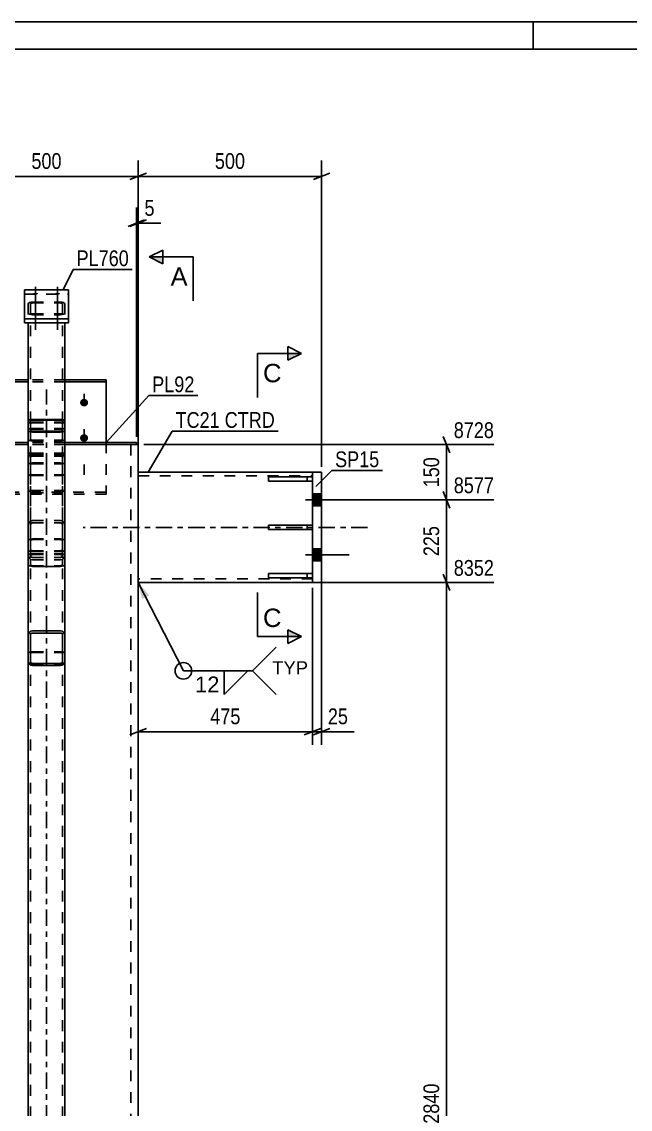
# Model space of a CAD drawing. Header units: millimetres. Extents: x 0 to 841, y 0 to 594.
# Drawn here: x 118 to 228.6, y 396.5 to 594 of the extents above; entities that cross this region are included whole.
import ezdxf

# ---------------------------------------------------------------- set-up
doc = ezdxf.new("R2010")
doc.units = ezdxf.units.MM
doc.linetypes.add('DXK_LINE_DOT2', pattern=[3.9198, 1.9599, -1.9599])
doc.linetypes.add('DXK_LINE_DOT3', pattern=[5.9187, 2.979, -0.9799, 0.9799, -0.9799])
doc.styles.add('Arial', font='ARIAL.TTF', dxfattribs={"height": 0.2})
doc.styles.add('Arial Narrow', font='ARIALN.TTF', dxfattribs={"height": 0.2})

# ---------------------------------------------------------------- blocks, each defined once
blk = doc.blocks.new('Unknown-284859361-1134')
at = {"color": 5, "linetype": 'Continuous'}
for p, q in [((841, 594), (0, 594)), ((211, 589), (211, 594)), ((836, 589), (5, 589))]:
    blk.add_line(p, q, dxfattribs=at)
blk = doc.blocks.new('Part-284859361-2957 - 2891')
at = {"color": 2, "linetype": 'Continuous'}
for p, q in [((170.88, 512.17), (139.21, 512.17)), ((139.21, 492.17), (170.88, 492.17))]:
    blk.add_line(p, q, dxfattribs=at)
at = {"color": 7, "linetype": 'DXK_LINE_DOT2'}
for p, q in [((139.21, 492.17), (139.21, 512.17)), ((139.21, 512.17), (139.21, 512.17)), ((170.88, 512.17), (170.88, 492.17)), ((139.21, 511.51), (170.88, 511.51)), ((170.88, 492.84), (139.21, 492.84)), ((139.21, 492.17), (139.21, 492.17)), ((139.21, 492.17), (139.21, 492.17))]:
    blk.add_line(p, q, dxfattribs=at)
at = {"color": 7, "linetype": 'DXK_LINE_DOT3'}
blk.add_line((180.88, 502.17), (129.21, 502.17), dxfattribs=at)
blk = doc.blocks.new('Bolt-284859361-2895 - 2891')
at = {"linetype": 'Continuous'}
for points in [[(120.55, 544.45), (120.45, 544.45), (120.36, 544.46), (120.27, 544.48), (120.2, 544.5), (120.14, 544.53), (120.1, 544.56), (120.08, 544.59), (120.08, 544.62), (120.1, 544.66), (120.14, 544.69), (120.2, 544.72), (120.27, 544.74), (120.36, 544.75), (120.45, 544.76), (120.55, 544.77), (120.64, 544.76), (120.74, 544.75), (120.82, 544.74), (120.89, 544.72), (120.95, 544.69), (120.99, 544.66), (121.01, 544.62), (121.01, 544.59), (120.99, 544.56), (120.95, 544.53), (120.89, 544.5), (120.82, 544.48), (120.74, 544.46), (120.64, 544.45)], [(124.55, 544.45), (124.45, 544.45), (124.36, 544.46), (124.27, 544.48), (124.2, 544.5), (124.14, 544.53), (124.1, 544.56), (124.08, 544.59), (124.08, 544.62), (124.1, 544.66), (124.14, 544.69), (124.2, 544.72), (124.27, 544.74), (124.36, 544.75), (124.45, 544.76), (124.55, 544.77), (124.64, 544.76), (124.74, 544.75), (124.82, 544.74), (124.89, 544.72), (124.95, 544.69), (124.99, 544.66), (125.01, 544.62), (125.01, 544.59), (124.99, 544.56), (124.95, 544.53), (124.89, 544.5), (124.82, 544.48), (124.74, 544.46), (124.64, 544.45)], [(120.55, 540.57), (120.45, 540.58), (120.36, 540.59), (120.27, 540.6), (120.2, 540.63), (120.14, 540.65), (120.1, 540.68), (120.08, 540.72), (120.08, 540.75), (120.1, 540.78), (120.14, 540.81), (120.2, 540.84), (120.27, 540.86), (120.36, 540.88), (120.45, 540.89), (120.55, 540.89), (120.64, 540.89), (120.74, 540.88), (120.82, 540.86), (120.89, 540.84), (120.95, 540.81), (120.99, 540.78), (121.01, 540.75), (121.01, 540.72), (120.99, 540.68), (120.95, 540.65), (120.89, 540.63), (120.82, 540.6), (120.74, 540.59), (120.64, 540.58)], [(124.55, 540.57), (124.45, 540.58), (124.36, 540.59), (124.27, 540.6), (124.2, 540.63), (124.14, 540.65), (124.1, 540.68), (124.08, 540.72), (124.08, 540.75), (124.1, 540.78), (124.14, 540.81), (124.2, 540.84), (124.27, 540.86), (124.36, 540.88), (124.45, 540.89), (124.55, 540.89), (124.64, 540.89), (124.74, 540.88), (124.82, 540.86), (124.89, 540.84), (124.95, 540.81), (124.99, 540.78), (125.01, 540.75), (125.01, 540.72), (124.99, 540.68), (124.95, 540.65), (124.89, 540.63), (124.82, 540.6), (124.74, 540.59), (124.64, 540.58)]]:
    blk.add_hatch(color=1, dxfattribs=at).paths.add_polyline_path(points)
at = {"color": 1, "linetype": 'Continuous'}
for p, q in [((120.55, 545.86), (120.55, 541.91)), ((124.55, 545.86), (124.55, 541.91)), ((120.55, 541.98), (120.55, 538.04)), ((124.55, 541.98), (124.55, 538.04))]:
    blk.add_line(p, q, dxfattribs=at)
blk = doc.blocks.new('Part-284859361-2900 - 2891')
at = {"color": 2, "linetype": 'Continuous'}
for p, q in [((126.55, 545.29), (118.55, 545.29)), ((118.55, 545.29), (118.55, 539.3)), ((126.55, 539.3), (126.55, 545.29)), ((118.55, 540.05), (126.55, 540.05)), ((118.55, 539.3), (126.55, 539.3))]:
    blk.add_line(p, q, dxfattribs=at)
at = {"color": 7, "linetype": 'DXK_LINE_DOT2'}
blk.add_line((118.55, 544.54), (126.55, 544.54), dxfattribs=at)
blk = doc.blocks.new('Part-284859361-2978 - 2891')
at = {"color": 7, "linetype": 'DXK_LINE_DOT2'}
for p, q in [((119.45, 521.31), (119.71, 521.48)), ((119.71, 521.48), (120.01, 521.53)), ((120.01, 521.53), (125.08, 521.53)), ((125.08, 521.53), (125.39, 521.48)), ((125.39, 521.48), (125.64, 521.31)), ((119.21, 520.78), (119.27, 521.07)), ((119.21, 520.78), (119.21, 509.28)), ((119.27, 521.07), (119.45, 521.31)), ((119.64, 520.93), (119.61, 520.78)), ((119.61, 520.78), (119.61, 509.28)), ((119.73, 521.05), (119.64, 520.93)), ((119.86, 521.13), (119.73, 521.05)), ((120.01, 521.16), (119.86, 521.13)), ((120.01, 521.16), (125.08, 521.16)), ((125.23, 521.13), (125.08, 521.16)), ((125.36, 521.05), (125.23, 521.13)), ((125.45, 520.93), (125.36, 521.05)), ((125.48, 520.78), (125.45, 520.93)), ((125.48, 520.78), (125.48, 509.28)), ((125.64, 521.31), (125.82, 521.07)), ((125.82, 521.07), (125.88, 520.78)), ((125.88, 520.78), (125.88, 509.28)), ((119.27, 515.73), (119.21, 516.02)), ((119.45, 515.49), (119.27, 515.73)), ((119.61, 516.02), (119.64, 515.88)), ((119.64, 515.88), (119.73, 515.76)), ((120.01, 515.52), (119.71, 515.46)), ((119.73, 515.76), (119.86, 515.67)), ((119.86, 515.67), (120.01, 515.65)), ((120.01, 515.65), (125.08, 515.65)), ((120.01, 515.52), (125.08, 515.52)), ((125.08, 515.65), (125.23, 515.67)), ((125.39, 515.46), (125.08, 515.52)), ((125.23, 515.67), (125.36, 515.76)), ((125.36, 515.76), (125.45, 515.88)), ((125.45, 515.88), (125.48, 516.02)), ((125.82, 515.73), (125.64, 515.49)), ((125.88, 516.02), (125.82, 515.73)), ((119.27, 515), (119.21, 514.67)), ((119.71, 515.33), (119.45, 515.49)), ((119.61, 514.67), (119.64, 514.84)), ((119.64, 514.84), (119.73, 514.97)), ((120.01, 515.27), (119.71, 515.33)), ((119.73, 514.97), (119.86, 515.07)), ((119.86, 515.07), (120.01, 515.1)), ((120.01, 515.27), (125.08, 515.27)), ((120.01, 515.1), (125.08, 515.1)), ((125.39, 515.33), (125.08, 515.27)), ((125.08, 515.1), (125.23, 515.07)), ((125.23, 515.07), (125.36, 514.97)), ((125.36, 514.97), (125.45, 514.84)), ((125.64, 515.49), (125.39, 515.33)), ((125.45, 514.84), (125.48, 514.67)), ((125.88, 514.67), (125.82, 515)), ((119.21, 509.28), (119.27, 508.95)), ((119.64, 509.12), (119.61, 509.28)), ((119.73, 508.98), (119.64, 509.12)), ((119.71, 508.49), (120.01, 508.43)), ((119.86, 508.89), (119.73, 508.98)), ((120.01, 508.86), (119.86, 508.89)), ((120.01, 508.86), (125.08, 508.86)), ((120.01, 508.43), (125.08, 508.43)), ((125.23, 508.89), (125.08, 508.86)), ((125.08, 508.43), (125.39, 508.49)), ((125.36, 508.98), (125.23, 508.89)), ((125.45, 509.12), (125.36, 508.98)), ((125.48, 509.28), (125.45, 509.12)), ((125.82, 508.95), (125.88, 509.28))]:
    blk.add_line(p, q, dxfattribs=at)
for centre, start, end in [((120.05, 514.71), 114.32, 159.2417), ((125.04, 514.71), 20.7583, 65.68), ((120.05, 509.25), 200.7583, 245.68), ((125.04, 509.25), 294.32, 339.2417)]:
    blk.add_arc(centre, 0.827, start, end, dxfattribs=at)
blk = doc.blocks.new('Part-284859361-2982 - 2891')
at = {"color": 7, "linetype": 'DXK_LINE_DOT2'}
for p, q in [((119.21, 502.54), (119.27, 502.87)), ((119.21, 502.54), (119.21, 495.34)), ((119.64, 502.7), (119.61, 502.54)), ((119.61, 502.54), (119.61, 482.6)), ((119.73, 502.84), (119.64, 502.7)), ((119.71, 503.33), (119.86, 503.36)), ((119.86, 502.93), (119.73, 502.84)), ((119.86, 503.36), (120.01, 503.39)), ((120.01, 502.97), (119.86, 502.93)), ((120.01, 503.39), (125.08, 503.39)), ((120.01, 502.97), (125.08, 502.97)), ((125.08, 503.39), (125.39, 503.33)), ((125.23, 502.93), (125.08, 502.97)), ((125.36, 502.84), (125.23, 502.93)), ((125.45, 502.7), (125.36, 502.84)), ((125.48, 502.54), (125.45, 502.7)), ((125.48, 502.54), (125.48, 482.6)), ((125.82, 502.87), (125.88, 502.54)), ((125.88, 502.54), (125.88, 495.34)), ((119.27, 496.82), (119.21, 497.15)), ((119.61, 497.15), (119.64, 496.99)), ((119.64, 496.99), (119.73, 496.85)), ((120.01, 496.3), (119.71, 496.36)), ((119.73, 496.85), (119.86, 496.76)), ((119.86, 496.76), (120.01, 496.72)), ((120.01, 496.72), (125.08, 496.72)), ((120.01, 496.3), (125.08, 496.3)), ((125.08, 496.72), (125.23, 496.76)), ((125.39, 496.36), (125.08, 496.3)), ((125.23, 496.76), (125.36, 496.85)), ((125.36, 496.85), (125.45, 496.99)), ((125.45, 496.99), (125.48, 497.15)), ((125.88, 497.15), (125.82, 496.82))]:
    blk.add_line(p, q, dxfattribs=at)
at = {"color": 2, "linetype": 'Continuous'}
for p, q in [((119.21, 495.34), (119.21, 477.84)), ((125.88, 495.34), (125.88, 477.84)), ((119.27, 482.89), (119.21, 482.6)), ((119.45, 483.13), (119.27, 482.89)), ((119.71, 483.29), (119.45, 483.13)), ((119.61, 482.6), (119.64, 482.74)), ((119.61, 482.6), (119.61, 477.84)), ((119.64, 482.74), (119.73, 482.86)), ((120.01, 483.35), (119.71, 483.29)), ((119.73, 482.86), (119.86, 482.95)), ((119.86, 482.95), (120.01, 482.97)), ((120.01, 483.35), (125.08, 483.35)), ((120.01, 482.97), (125.08, 482.97)), ((125.39, 483.29), (125.08, 483.35)), ((125.08, 482.97), (125.23, 482.95)), ((125.23, 482.95), (125.36, 482.86)), ((125.36, 482.86), (125.45, 482.74)), ((125.64, 483.13), (125.39, 483.29)), ((125.45, 482.74), (125.48, 482.6)), ((125.48, 482.6), (125.48, 477.84)), ((125.82, 482.89), (125.64, 483.13)), ((125.88, 482.6), (125.82, 482.89)), ((119.21, 477.84), (119.27, 477.55)), ((119.27, 477.55), (119.45, 477.31)), ((119.45, 477.31), (119.71, 477.14)), ((119.64, 477.69), (119.61, 477.84)), ((119.73, 477.57), (119.64, 477.69)), ((119.71, 477.14), (120.01, 477.09)), ((119.86, 477.49), (119.73, 477.57)), ((120.01, 477.46), (119.86, 477.49)), ((120.01, 477.46), (125.08, 477.46)), ((120.01, 477.09), (125.08, 477.09)), ((125.23, 477.49), (125.08, 477.46)), ((125.08, 477.09), (125.39, 477.14)), ((125.36, 477.57), (125.23, 477.49)), ((125.45, 477.69), (125.36, 477.57)), ((125.39, 477.14), (125.64, 477.31)), ((125.48, 477.84), (125.45, 477.69)), ((125.64, 477.31), (125.82, 477.55)), ((125.82, 477.55), (125.88, 477.84))]:
    blk.add_line(p, q, dxfattribs=at)
at = {"color": 7, "linetype": 'DXK_LINE_DOT2'}
for centre, start, end in [((120.05, 502.57), 114.3199, 159.2417), ((125.04, 502.57), 20.7583, 65.6801), ((120.05, 497.12), 200.7583, 245.6801), ((125.04, 497.12), 294.3199, 339.2417)]:
    blk.add_arc(centre, 0.827, start, end, dxfattribs=at)
blk = doc.blocks.new('Part-284859361-2983 - 2891')
at = {"color": 7, "linetype": 'DXK_LINE_DOT2'}
for p, q in [((119.27, 479.4), (119.21, 479.29)), ((119.21, 479.29), (119.21, 477.84)), ((119.45, 479.48), (119.27, 479.4)), ((119.71, 479.54), (119.45, 479.48)), ((119.61, 479.29), (119.64, 479.34)), ((119.61, 479.29), (119.61, 324.14)), ((119.64, 479.34), (119.73, 479.39)), ((120.01, 479.56), (119.71, 479.54)), ((119.73, 479.39), (119.86, 479.42)), ((119.86, 479.42), (120.01, 479.43)), ((120.01, 479.56), (125.08, 479.56)), ((120.01, 479.43), (125.08, 479.43)), ((125.08, 479.56), (125.39, 479.54)), ((125.08, 479.43), (125.23, 479.42)), ((125.23, 479.42), (125.36, 479.39)), ((125.36, 479.39), (125.45, 479.34)), ((125.39, 479.54), (125.45, 479.53)), ((125.45, 479.53), (125.64, 479.48)), ((125.45, 479.34), (125.48, 479.29)), ((125.48, 479.29), (125.48, 324.14)), ((125.82, 479.4), (125.64, 479.48)), ((125.88, 479.29), (125.82, 479.4)), ((125.88, 479.29), (125.88, 477.84)), ((119.38, 477.4), (119.45, 477.36)), ((119.45, 477.36), (119.71, 477.3)), ((119.64, 477.51), (119.61, 477.56)), ((119.73, 477.46), (119.64, 477.51)), ((119.71, 477.3), (120.01, 477.28)), ((119.86, 477.43), (119.73, 477.46)), ((120.01, 477.42), (119.86, 477.43)), ((120.01, 477.42), (125.08, 477.42)), ((120.01, 477.28), (125.08, 477.28)), ((125.23, 477.43), (125.08, 477.42)), ((125.08, 477.28), (125.39, 477.3)), ((125.36, 477.46), (125.23, 477.43)), ((125.45, 477.51), (125.36, 477.46)), ((125.39, 477.3), (125.64, 477.36)), ((125.48, 477.56), (125.45, 477.51)), ((125.71, 477.4), (125.64, 477.36)), ((119.71, 342.39), (120.01, 342.58)), ((120.01, 342.58), (125.08, 342.58)), ((125.08, 342.58), (125.39, 342.39)), ((119.21, 340.06), (119.27, 341.03)), ((119.64, 340.54), (119.61, 340.06)), ((120.01, 341.32), (119.86, 341.22)), ((120.01, 341.32), (125.08, 341.32)), ((125.23, 341.22), (125.08, 341.32)), ((125.48, 340.06), (125.45, 340.54)), ((125.82, 341.03), (125.88, 340.06)), ((119.61, 324.14), (119.64, 323.66)), ((125.45, 323.66), (125.48, 324.14)), ((119.86, 322.98), (120.01, 322.88)), ((120.01, 322.88), (125.08, 322.88)), ((125.08, 322.88), (125.23, 322.98))]:
    blk.add_line(p, q, dxfattribs=at)
at = {"color": 2, "linetype": 'Continuous'}
for p, q in [((119.21, 324.14), (119.21, 477.84)), ((119.21, 477.56), (119.27, 477.45)), ((119.27, 477.45), (119.38, 477.4)), ((125.82, 477.45), (125.71, 477.4)), ((125.82, 477.45), (125.88, 477.56)), ((125.88, 477.84), (125.88, 324.14)), ((119.27, 323.18), (119.21, 324.14)), ((125.88, 324.14), (125.82, 323.18)), ((120.01, 321.62), (119.71, 321.82)), ((120.01, 321.62), (125.08, 321.62)), ((125.39, 321.82), (125.08, 321.62))]:
    blk.add_line(p, q, dxfattribs=at)
at = {"color": 7, "linetype": 'DXK_LINE_DOT2'}
for centre, radius, start, end in [((122.33, 340.8), 3.07, 148.8905, 175.8112), ((122.76, 340.8), 3.07, 4.1888, 31.1095), ((121.17, 340.43), 1.53, 148.8905, 175.8112), ((123.92, 340.43), 1.53, 4.1888, 31.1095), ((121.17, 323.77), 1.53, 184.1888, 211.1095), ((123.92, 323.77), 1.53, 328.8905, 355.8112)]:
    blk.add_arc(centre, radius, start, end, dxfattribs=at)
at = {"color": 2, "linetype": 'Continuous'}
for centre, start, end in [((122.33, 323.4), 184.1888, 211.1095), ((122.76, 323.4), 328.8905, 355.8112)]:
    blk.add_arc(centre, 3.07, start, end, dxfattribs=at)
blk = doc.blocks.new('Bolt-284859361-3052 - 2891')
at = {"linetype": 'Continuous'}
for points in [[(115.71, 525.51), (115.86, 525.5), (116.01, 525.45), (116.14, 525.38), (116.26, 525.28), (116.35, 525.17), (116.41, 525.04), (116.44, 524.9), (116.44, 524.75), (116.41, 524.61), (116.35, 524.48), (116.26, 524.36), (116.14, 524.27), (116.01, 524.19), (115.86, 524.15), (115.71, 524.13), (115.56, 524.15), (115.41, 524.19), (115.28, 524.27), (115.17, 524.36), (115.08, 524.48), (115.01, 524.61), (114.98, 524.75), (114.98, 524.9), (115.01, 525.04), (115.08, 525.17), (115.17, 525.28), (115.28, 525.38), (115.41, 525.45), (115.56, 525.5)], [(129.38, 525.51), (129.53, 525.5), (129.68, 525.45), (129.81, 525.38), (129.92, 525.28), (130.01, 525.17), (130.08, 525.04), (130.11, 524.9), (130.11, 524.75), (130.08, 524.61), (130.01, 524.48), (129.92, 524.36), (129.81, 524.27), (129.68, 524.19), (129.53, 524.15), (129.38, 524.13), (129.23, 524.15), (129.08, 524.19), (128.95, 524.27), (128.83, 524.36), (128.74, 524.48), (128.68, 524.61), (128.65, 524.75), (128.65, 524.9), (128.68, 525.04), (128.74, 525.17), (128.83, 525.28), (128.95, 525.38), (129.08, 525.45), (129.23, 525.5)], [(115.71, 519.09), (115.86, 519.08), (116.01, 519.03), (116.14, 518.96), (116.26, 518.86), (116.35, 518.75), (116.41, 518.62), (116.44, 518.47), (116.44, 518.33), (116.41, 518.19), (116.35, 518.06), (116.26, 517.94), (116.14, 517.84), (116.01, 517.77), (115.86, 517.73), (115.71, 517.71), (115.56, 517.73), (115.41, 517.77), (115.28, 517.84), (115.17, 517.94), (115.08, 518.06), (115.01, 518.19), (114.98, 518.33), (114.98, 518.47), (115.01, 518.62), (115.08, 518.75), (115.17, 518.86), (115.28, 518.96), (115.41, 519.03), (115.56, 519.08)], [(129.38, 519.09), (129.53, 519.08), (129.68, 519.03), (129.81, 518.96), (129.92, 518.86), (130.01, 518.75), (130.08, 518.62), (130.11, 518.47), (130.11, 518.33), (130.08, 518.19), (130.01, 518.06), (129.92, 517.94), (129.81, 517.84), (129.68, 517.77), (129.53, 517.73), (129.38, 517.71), (129.23, 517.73), (129.08, 517.77), (128.95, 517.84), (128.83, 517.94), (128.74, 518.06), (128.68, 518.19), (128.65, 518.33), (128.65, 518.47), (128.68, 518.62), (128.74, 518.75), (128.83, 518.86), (128.95, 518.96), (129.08, 519.03), (129.23, 519.08)]]:
    blk.add_hatch(color=1, dxfattribs=at).paths.add_polyline_path(points)
at = {"color": 1, "linetype": 'Continuous'}
for p, q in [((115.71, 524.53), (115.71, 526.42)), ((129.38, 524.53), (129.38, 526.42)), ((115.71, 518.11), (115.71, 520)), ((129.38, 518.11), (129.38, 520))]:
    blk.add_line(p, q, dxfattribs=at)
at = {"color": 1, "linetype": 'DXK_LINE_DOT2'}
for p, q in [((122.55, 524.53), (122.55, 526.42)), ((115.71, 511.68), (115.71, 513.58)), ((122.55, 511.68), (122.55, 513.58)), ((129.38, 511.68), (129.38, 513.58))]:
    blk.add_line(p, q, dxfattribs=at)
blk = doc.blocks.new('Bolt-284859361-3053 - 2891')
at = {"linetype": 'Continuous'}
for points in [[(170.88, 508.27), (170.88, 506.07), (172.54, 506.07), (172.54, 508.27)], [(170.88, 508.27), (170.88, 506.07), (172.54, 506.07), (172.54, 508.27)], [(170.88, 498.27), (170.88, 496.07), (172.54, 496.07), (172.54, 498.27)], [(170.88, 498.27), (170.88, 496.07), (172.54, 496.07), (172.54, 498.27)]]:
    blk.add_hatch(color=1, dxfattribs=at).paths.add_polyline_path(points)
at = {"color": 1, "linetype": 'Continuous'}
for p, q in [((170.88, 508.27), (172.54, 508.27)), ((170.88, 508.27), (172.54, 508.27)), ((169.61, 507.17), (177.54, 507.17)), ((169.61, 507.17), (177.54, 507.17)), ((170.88, 506.07), (172.54, 506.07)), ((170.88, 506.07), (172.54, 506.07)), ((170.88, 498.27), (172.54, 498.27)), ((170.88, 498.27), (172.54, 498.27)), ((169.61, 497.17), (177.54, 497.17)), ((169.61, 497.17), (177.54, 497.17)), ((170.88, 496.07), (172.54, 496.07)), ((170.88, 496.07), (172.54, 496.07))]:
    blk.add_line(p, q, dxfattribs=at)
blk = doc.blocks.new('Part-284859361-3003 - 2891')
at = {"color": 2, "linetype": 'Continuous'}
for p, q in [((170.88, 512.17), (170.88, 492.17)), ((172.54, 512.17), (170.88, 512.17)), ((172.54, 492.17), (172.54, 512.17)), ((170.88, 492.17), (172.54, 492.17))]:
    blk.add_line(p, q, dxfattribs=at)
blk = doc.blocks.new('Part-284859361-3018 - 2891')
at = {"color": 2, "linetype": 'Continuous'}
for p, q in [((106.21, 517.59), (119.21, 517.59)), ((106.21, 517.59), (106.21, 517.19)), ((138.88, 517.59), (125.88, 517.59)), ((138.88, 517.59), (138.88, 517.19)), ((106.21, 517.19), (107.33, 517.19)), ((138.88, 517.19), (137.76, 517.19))]:
    blk.add_line(p, q, dxfattribs=at)
at = {"color": 7, "linetype": 'DXK_LINE_DOT2'}
for p, q in [((125.88, 517.59), (119.21, 517.59)), ((137.76, 517.19), (107.33, 517.19))]:
    blk.add_line(p, q, dxfattribs=at)
blk = doc.blocks.new('Part-284859361-3029 - 2891')
at = {"color": 2, "linetype": 'Continuous'}
for p, q in [((111.71, 528.95), (111.71, 517.59)), ((111.71, 528.95), (119.21, 528.95)), ((111.71, 528.58), (119.21, 528.58)), ((133.38, 528.95), (125.88, 528.95)), ((133.38, 528.58), (125.88, 528.58)), ((133.38, 528.95), (133.38, 517.59))]:
    blk.add_line(p, q, dxfattribs=at)
at = {"color": 7, "linetype": 'DXK_LINE_DOT2'}
for p, q in [((125.88, 528.95), (119.21, 528.95)), ((125.88, 528.58), (119.21, 528.58)), ((111.71, 517.59), (111.71, 508.22)), ((133.38, 517.59), (133.38, 508.22)), ((111.71, 508.59), (133.38, 508.59)), ((133.38, 508.22), (111.71, 508.22))]:
    blk.add_line(p, q, dxfattribs=at)
blk = doc.blocks.new('Part-284859361-3061 - 2891')
at = {"color": 7, "linetype": 'DXK_LINE_DOT3'}
blk.add_line((122.55, 258.13), (122.55, 527.19), dxfattribs=at)
at = {"color": 2, "linetype": 'Continuous'}
for p, q in [((108.55, 517.19), (119.21, 517.19)), ((137.76, 517.19), (125.88, 517.19)), ((139.21, 517.19), (138.88, 517.19)), ((139.21, 517.19), (139.21, 258.13))]:
    blk.add_line(p, q, dxfattribs=at)
at = {"color": 7, "linetype": 'DXK_LINE_DOT2'}
for p, q in [((125.88, 517.19), (119.21, 517.19)), ((138.88, 517.19), (136.55, 517.19)), ((137.88, 517.19), (137.88, 258.13))]:
    blk.add_line(p, q, dxfattribs=at)
blk = doc.blocks.new('Part-284859361-3070 - 2891')
at = {"color": 7, "linetype": 'DXK_LINE_DOT2'}
for p, q in [((119.27, 513.7), (119.21, 513.59)), ((119.21, 513.59), (119.21, 498.07)), ((119.45, 513.79), (119.27, 513.7)), ((119.71, 513.85), (119.45, 513.79)), ((119.61, 513.59), (119.64, 513.65)), ((119.61, 513.59), (119.61, 498.07)), ((119.64, 513.65), (119.73, 513.69)), ((120.01, 513.87), (119.71, 513.85)), ((119.73, 513.69), (119.86, 513.72)), ((119.86, 513.72), (120.01, 513.73)), ((120.01, 513.87), (125.08, 513.87)), ((120.01, 513.73), (125.08, 513.73)), ((125.39, 513.85), (125.08, 513.87)), ((125.08, 513.73), (125.23, 513.72)), ((125.23, 513.72), (125.36, 513.69)), ((125.36, 513.69), (125.45, 513.65)), ((125.65, 513.79), (125.39, 513.85)), ((125.45, 513.65), (125.48, 513.59)), ((125.48, 513.59), (125.48, 498.07)), ((125.82, 513.7), (125.65, 513.79)), ((125.88, 513.6), (125.82, 513.7)), ((119.27, 511.76), (119.21, 511.86)), ((119.27, 511.76), (119.27, 511.76)), ((119.27, 511.76), (119.45, 511.67)), ((119.45, 511.67), (119.71, 511.61)), ((119.64, 511.81), (119.61, 511.86)), ((119.73, 511.76), (119.64, 511.81)), ((119.71, 511.61), (120.01, 511.59)), ((119.86, 511.73), (119.73, 511.76)), ((120.01, 511.72), (119.86, 511.73)), ((120.01, 511.72), (125.08, 511.72)), ((120.01, 511.59), (125.08, 511.59)), ((125.23, 511.73), (125.08, 511.72)), ((125.08, 511.59), (125.39, 511.61)), ((125.36, 511.76), (125.23, 511.73)), ((125.45, 511.81), (125.36, 511.76)), ((125.39, 511.61), (125.65, 511.67)), ((125.48, 511.86), (125.45, 511.81)), ((125.65, 511.67), (125.82, 511.76)), ((125.88, 511.86), (125.82, 511.76)), ((119.21, 499.8), (119.27, 499.91)), ((119.27, 499.91), (119.45, 499.99)), ((119.45, 499.99), (119.71, 500.05)), ((119.64, 499.85), (119.61, 499.8)), ((119.73, 499.9), (119.64, 499.85)), ((119.71, 500.05), (120.01, 500.07)), ((119.86, 499.93), (119.73, 499.9)), ((120.01, 499.94), (119.86, 499.93)), ((120.01, 500.07), (125.08, 500.07)), ((120.01, 499.94), (125.08, 499.94)), ((125.08, 500.07), (125.39, 500.05)), ((125.23, 499.93), (125.08, 499.94)), ((125.36, 499.9), (125.23, 499.93)), ((125.45, 499.85), (125.36, 499.9)), ((125.39, 500.05), (125.65, 499.99)), ((125.48, 499.8), (125.45, 499.85)), ((125.65, 499.99), (125.82, 499.91)), ((125.82, 499.91), (125.88, 499.8)), ((119.27, 497.97), (119.21, 498.07)), ((119.27, 497.96), (119.27, 497.97)), ((119.45, 497.87), (119.27, 497.96)), ((119.71, 497.81), (119.45, 497.87)), ((119.61, 498.07), (119.64, 498.02)), ((119.64, 498.02), (119.73, 497.97)), ((120.01, 497.79), (119.71, 497.81)), ((119.73, 497.97), (119.86, 497.94)), ((119.86, 497.94), (120.01, 497.93)), ((120.01, 497.93), (125.08, 497.93)), ((120.01, 497.79), (125.08, 497.79)), ((125.08, 497.93), (125.23, 497.94)), ((125.39, 497.81), (125.08, 497.79)), ((125.23, 497.94), (125.36, 497.97)), ((125.36, 497.97), (125.45, 498.02)), ((125.65, 497.87), (125.39, 497.81)), ((125.45, 498.02), (125.48, 498.07)), ((125.82, 497.96), (125.65, 497.87)), ((125.88, 498.06), (125.82, 497.96))]:
    blk.add_line(p, q, dxfattribs=at)
at = {"color": 2, "linetype": 'Continuous'}
for p, q in [((125.88, 513.59), (125.88, 513.6)), ((125.88, 513.59), (125.88, 498.07)), ((125.88, 511.86), (125.88, 511.86)), ((125.88, 498.07), (125.88, 498.06))]:
    blk.add_line(p, q, dxfattribs=at)
blk = doc.blocks.new('Part-284859361-3071 - 2891')
at = {"color": 2, "linetype": 'Continuous'}
for p, q in [((119.27, 521.59), (119.21, 521.49)), ((119.21, 521.49), (119.21, 495.34)), ((119.45, 521.68), (119.27, 521.59)), ((119.71, 521.74), (119.45, 521.68)), ((119.61, 521.49), (119.64, 521.54)), ((119.61, 521.49), (119.61, 519.76)), ((119.64, 521.54), (119.73, 521.59)), ((120.01, 521.76), (119.71, 521.74)), ((119.73, 521.59), (119.86, 521.62)), ((119.86, 521.62), (120.01, 521.63)), ((120.01, 521.76), (125.08, 521.76)), ((120.01, 521.63), (125.08, 521.63)), ((125.39, 521.74), (125.08, 521.76)), ((125.08, 521.63), (125.23, 521.62)), ((125.23, 521.62), (125.36, 521.59)), ((125.36, 521.59), (125.45, 521.54)), ((125.64, 521.68), (125.39, 521.74)), ((125.45, 521.54), (125.48, 521.49)), ((125.48, 521.49), (125.48, 519.76)), ((125.82, 521.59), (125.64, 521.68)), ((125.88, 521.49), (125.82, 521.59)), ((125.88, 521.49), (125.88, 495.34)), ((119.21, 519.76), (119.27, 519.65)), ((119.27, 519.65), (119.45, 519.56)), ((119.45, 519.56), (119.71, 519.5)), ((119.64, 519.7), (119.61, 519.76)), ((119.73, 519.66), (119.64, 519.7)), ((119.71, 519.5), (120.01, 519.48)), ((119.86, 519.63), (119.73, 519.66)), ((120.01, 519.62), (119.86, 519.63)), ((120.01, 519.62), (125.08, 519.62)), ((120.01, 519.48), (125.08, 519.48)), ((125.23, 519.63), (125.08, 519.62)), ((125.08, 519.48), (125.39, 519.5)), ((125.36, 519.66), (125.23, 519.63)), ((125.45, 519.7), (125.36, 519.66)), ((125.39, 519.5), (125.64, 519.56)), ((125.48, 519.76), (125.45, 519.7)), ((125.64, 519.56), (125.82, 519.65)), ((125.82, 519.65), (125.88, 519.76)), ((119.27, 495.24), (119.21, 495.34)), ((119.45, 495.15), (119.27, 495.24)), ((119.71, 495.09), (119.45, 495.15)), ((120.01, 495.07), (119.71, 495.09)), ((120.01, 495.07), (125.08, 495.07)), ((125.39, 495.09), (125.08, 495.07)), ((125.64, 495.15), (125.39, 495.09)), ((125.82, 495.24), (125.64, 495.15)), ((125.88, 495.34), (125.82, 495.24))]:
    blk.add_line(p, q, dxfattribs=at)
at = {"color": 7, "linetype": 'DXK_LINE_DOT2'}
for p, q in [((119.61, 519.76), (119.61, 495.34)), ((125.48, 519.76), (125.48, 495.34)), ((119.21, 497.08), (119.27, 497.18)), ((119.27, 497.18), (119.45, 497.27)), ((119.45, 497.27), (119.71, 497.33)), ((119.64, 497.13), (119.61, 497.08)), ((119.73, 497.17), (119.64, 497.13)), ((119.71, 497.33), (120.01, 497.35)), ((119.86, 497.2), (119.73, 497.17)), ((120.01, 497.21), (119.86, 497.2)), ((120.01, 497.35), (125.08, 497.35)), ((120.01, 497.21), (125.08, 497.21)), ((125.08, 497.35), (125.39, 497.33)), ((125.23, 497.2), (125.08, 497.21)), ((125.36, 497.17), (125.23, 497.2)), ((125.36, 497.17), (125.39, 497.16)), ((125.39, 497.33), (125.64, 497.27)), ((125.39, 497.16), (125.45, 497.13)), ((125.48, 497.08), (125.45, 497.13)), ((125.64, 497.27), (125.82, 497.18)), ((125.82, 497.18), (125.88, 497.08)), ((119.61, 495.34), (119.64, 495.29)), ((119.64, 495.29), (119.73, 495.25)), ((119.73, 495.25), (119.86, 495.22)), ((119.86, 495.22), (120.01, 495.21)), ((120.01, 495.21), (125.08, 495.21)), ((125.08, 495.21), (125.23, 495.22)), ((125.23, 495.22), (125.36, 495.25)), ((125.36, 495.25), (125.45, 495.29)), ((125.45, 495.29), (125.48, 495.34))]:
    blk.add_line(p, q, dxfattribs=at)
blk = doc.blocks.new('Part-284859361-3072 - 2891')
at = {"color": 7, "linetype": 'DXK_LINE_DOT2'}
for p, q in [((119.27, 542.89), (119.21, 542.78)), ((119.21, 542.78), (119.21, 539.3)), ((119.45, 542.98), (119.27, 542.89)), ((119.71, 543.04), (119.45, 542.98)), ((119.61, 542.78), (119.64, 542.84)), ((119.61, 542.78), (119.61, 518.14)), ((119.64, 542.84), (119.73, 542.88)), ((120.01, 543.06), (119.71, 543.04)), ((119.73, 542.88), (119.86, 542.91)), ((119.86, 542.91), (120.01, 542.92)), ((120.01, 543.06), (125.08, 543.06)), ((120.01, 542.92), (125.08, 542.92)), ((125.39, 543.04), (125.08, 543.06)), ((125.08, 542.92), (125.23, 542.91)), ((125.23, 542.91), (125.36, 542.88)), ((125.36, 542.88), (125.45, 542.84)), ((125.64, 542.98), (125.39, 543.04)), ((125.45, 542.84), (125.48, 542.78)), ((125.48, 542.78), (125.48, 518.14)), ((125.82, 542.89), (125.64, 542.98)), ((125.88, 542.78), (125.82, 542.89)), ((125.88, 542.78), (125.88, 539.3)), ((119.21, 541.05), (119.27, 540.95)), ((119.27, 540.95), (119.45, 540.86)), ((119.45, 540.86), (119.71, 540.8)), ((119.64, 541), (119.61, 541.05)), ((119.73, 540.96), (119.64, 541)), ((119.71, 540.8), (120.01, 540.78)), ((119.86, 540.93), (119.73, 540.96)), ((120.01, 540.92), (119.86, 540.93)), ((120.01, 540.92), (125.08, 540.92)), ((120.01, 540.78), (125.08, 540.78)), ((125.23, 540.93), (125.08, 540.92)), ((125.08, 540.78), (125.39, 540.8)), ((125.36, 540.96), (125.23, 540.93)), ((125.45, 541), (125.36, 540.96)), ((125.39, 540.8), (125.64, 540.86)), ((125.48, 541.05), (125.45, 541)), ((125.64, 540.86), (125.82, 540.95)), ((125.82, 540.95), (125.88, 541.05)), ((119.21, 521.49), (119.21, 518.14)), ((125.88, 521.49), (125.88, 518.14)), ((119.21, 519.88), (119.27, 519.98)), ((119.27, 519.98), (119.45, 520.07)), ((119.45, 520.07), (119.71, 520.13)), ((119.64, 519.93), (119.61, 519.88)), ((119.73, 519.97), (119.64, 519.93)), ((119.71, 520.13), (120.01, 520.15)), ((119.86, 520), (119.73, 519.97)), ((120.01, 520.01), (119.86, 520)), ((120.01, 520.15), (125.08, 520.15)), ((120.01, 520.01), (125.08, 520.01)), ((125.08, 520.15), (125.39, 520.13)), ((125.23, 520), (125.08, 520.01)), ((125.36, 519.97), (125.23, 520)), ((125.45, 519.93), (125.36, 519.97)), ((125.39, 520.13), (125.64, 520.07)), ((125.48, 519.88), (125.45, 519.93)), ((125.64, 520.07), (125.82, 519.98)), ((125.82, 519.98), (125.88, 519.88)), ((119.27, 518.04), (119.21, 518.14)), ((119.45, 517.95), (119.27, 518.04)), ((119.71, 517.89), (119.45, 517.95)), ((119.61, 518.14), (119.64, 518.09)), ((119.64, 518.09), (119.73, 518.05)), ((120.01, 517.87), (119.71, 517.89)), ((119.73, 518.05), (119.86, 518.02)), ((119.86, 518.02), (120.01, 518.01)), ((120.01, 518.01), (125.08, 518.01)), ((120.01, 517.87), (125.08, 517.87)), ((125.08, 518.01), (125.23, 518.02)), ((125.39, 517.89), (125.08, 517.87)), ((125.23, 518.02), (125.36, 518.05)), ((125.36, 518.05), (125.45, 518.09)), ((125.64, 517.95), (125.39, 517.89)), ((125.45, 518.09), (125.48, 518.14)), ((125.82, 518.04), (125.64, 517.95)), ((125.88, 518.14), (125.82, 518.04))]:
    blk.add_line(p, q, dxfattribs=at)
at = {"color": 2, "linetype": 'Continuous'}
for p, q in [((119.21, 539.3), (119.21, 521.49)), ((125.88, 539.3), (125.88, 521.49))]:
    blk.add_line(p, q, dxfattribs=at)
blk = doc.blocks.new('Part-284859361-13441 - 2891')
at = {"color": 7, "linetype": 'DXK_LINE_DOT2'}
for p, q in [((170.88, 502.58), (162.88, 502.58)), ((162.88, 502.58), (162.88, 501.78)), ((162.88, 501.78), (170.88, 501.78)), ((169.88, 501.78), (169.88, 502.58)), ((170.88, 501.78), (170.88, 502.58))]:
    blk.add_line(p, q, dxfattribs=at)
blk = doc.blocks.new('Part-284859361-13442 - 2891')
at = {"color": 7, "linetype": 'DXK_LINE_DOT2'}
for p, q in [((170.88, 511.34), (162.88, 511.34)), ((162.88, 511.34), (162.88, 510.54)), ((162.88, 510.54), (170.88, 510.54)), ((169.88, 511.34), (169.88, 510.54)), ((170.88, 510.54), (170.88, 511.34))]:
    blk.add_line(p, q, dxfattribs=at)
blk = doc.blocks.new('Part-284859361-13443 - 2891')
at = {"color": 7, "linetype": 'DXK_LINE_DOT2'}
for p, q in [((170.88, 493.81), (162.88, 493.81)), ((162.88, 493.81), (162.88, 493.01)), ((169.88, 493.81), (169.88, 493.01)), ((170.88, 493.01), (170.88, 493.81)), ((162.88, 493.01), (170.88, 493.01))]:
    blk.add_line(p, q, dxfattribs=at)
blk = doc.blocks.new('Part-284859361-13444 - 2891')
at = {"color": 2, "linetype": 'Continuous'}
for p, q in [((170.88, 502.58), (162.88, 502.58)), ((162.88, 501.78), (162.88, 502.58)), ((170.88, 501.78), (162.88, 501.78)), ((170.88, 502.58), (170.88, 501.78))]:
    blk.add_line(p, q, dxfattribs=at)
at = {"color": 7, "linetype": 'DXK_LINE_DOT2'}
blk.add_line((169.88, 501.78), (169.88, 502.58), dxfattribs=at)
blk = doc.blocks.new('Part-284859361-13445 - 2891')
at = {"color": 2, "linetype": 'Continuous'}
for p, q in [((170.88, 511.34), (162.88, 511.34)), ((162.88, 510.54), (162.88, 511.34)), ((170.88, 510.54), (162.88, 510.54)), ((170.88, 511.34), (170.88, 510.54))]:
    blk.add_line(p, q, dxfattribs=at)
at = {"color": 7, "linetype": 'DXK_LINE_DOT2'}
blk.add_line((169.88, 510.54), (169.88, 511.34), dxfattribs=at)
blk = doc.blocks.new('Part-284859361-13446 - 2891')
at = {"color": 2, "linetype": 'Continuous'}
for p, q in [((170.88, 493.81), (162.88, 493.81)), ((162.88, 493.01), (162.88, 493.81)), ((170.88, 493.81), (170.88, 493.01)), ((170.88, 493.01), (162.88, 493.01))]:
    blk.add_line(p, q, dxfattribs=at)
at = {"color": 7, "linetype": 'DXK_LINE_DOT2'}
blk.add_line((169.88, 493.01), (169.88, 493.81), dxfattribs=at)
blk = doc.blocks.new('StraightDimension-284859361-15416 - 2891')
at = {"color": 7, "linetype": 'Continuous'}
for p, q in [((139.21, 491.17), (139.21, 462.66)), ((170.88, 491.17), (170.88, 462.66)), ((140.71, 465.66), (137.71, 464.46)), ((139.21, 465.06), (170.88, 465.06)), ((169.38, 464.46), (172.38, 465.66))]:
    blk.add_line(p, q, dxfattribs=at)
at = {"color": 0}
blk.add_wipeout([(158.39, 465.81), (158.39, 470.01), (151.7, 470.01), (151.7, 465.81)], dxfattribs=at)
at = {"color": 3, "style": 'Arial Narrow'}
blk.add_text('475', height=2.863, dxfattribs=at).set_placement((152.3, 466.41))
blk = doc.blocks.new('StraightDimension-284859361-5817 - 2891')
at = {"color": 7, "linetype": 'Continuous'}
for p, q in [((171.88, 492.17), (203.85, 492.17)), ((195.84, 490.67), (194.64, 493.67)), ((195.24, 302.84), (195.24, 492.17)), ((194.64, 304.34), (195.84, 301.34)), ((176.88, 302.84), (203.85, 302.84))]:
    blk.add_line(p, q, dxfattribs=at)
at = {"color": 0, "linetype": 'Continuous'}
blk.add_wipeout([(204.45, 492.77), (204.45, 496.97), (195.94, 496.97), (195.94, 492.77)], dxfattribs=at)
at = {"color": 0}
blk.add_wipeout([(194.49, 401.76), (190.29, 401.76), (190.29, 393.25), (194.49, 393.25)], dxfattribs=at)
at = {"color": 3, "linetype": 'Continuous', "style": 'Arial Narrow'}
blk.add_text('8352', height=2.863, dxfattribs=at).set_placement((196.54, 493.37))
at = {"color": 3, "style": 'Arial Narrow'}
blk.add_text('2840', height=2.863, rotation=90.0002, dxfattribs=at).set_placement((193.89, 393.85))
blk = doc.blocks.new('StraightDimension-284859361-3239 - 2891')
at = {"color": 7, "linetype": 'Continuous'}
for p, q in [((105.88, 513.17), (105.88, 568.77)), ((139.21, 513.17), (139.21, 568.77)), ((107.38, 566.52), (104.38, 565.32)), ((105.88, 565.92), (139.21, 565.92)), ((137.71, 565.32), (140.71, 566.52))]:
    blk.add_line(p, q, dxfattribs=at)
at = {"color": 0}
blk.add_wipeout([(125.89, 566.67), (125.89, 570.87), (119.2, 570.87), (119.2, 566.67)], dxfattribs=at)
at = {"color": 3, "style": 'Arial Narrow'}
blk.add_text('500', height=2.863, dxfattribs=at).set_placement((119.8, 567.27))
blk = doc.blocks.new('StraightDimension-284859361-3229 - 2891')
at = {"color": 7, "linetype": 'Continuous'}
for p, q in [((139.21, 513.17), (139.21, 568.77)), ((172.54, 513.17), (172.54, 568.77)), ((140.71, 566.52), (137.71, 565.32)), ((139.21, 565.92), (172.54, 565.92)), ((171.04, 565.32), (174.04, 566.52))]:
    blk.add_line(p, q, dxfattribs=at)
at = {"color": 0}
blk.add_wipeout([(159.22, 566.67), (159.22, 570.87), (152.54, 570.87), (152.54, 566.67)], dxfattribs=at)
at = {"color": 3, "style": 'Arial Narrow'}
blk.add_text('500', height=2.863, dxfattribs=at).set_placement((153.14, 567.27))
blk = doc.blocks.new('StraightDimension-284859361-5815 - 2891')
at = {"color": 7, "linetype": 'Continuous'}
for p, q in [((194.64, 518.69), (195.84, 515.69)), ((140.21, 517.19), (203.85, 517.19)), ((195.24, 507.17), (195.24, 517.19)), ((195.84, 505.67), (194.64, 508.67)), ((176.88, 507.17), (203.85, 507.17))]:
    blk.add_line(p, q, dxfattribs=at)
at = {"color": 0, "linetype": 'Continuous'}
blk.add_wipeout([(204.45, 517.79), (204.45, 521.99), (195.94, 521.99), (195.94, 517.79)], dxfattribs=at)
at = {"color": 0}
blk.add_wipeout([(194.49, 515.52), (190.29, 515.52), (190.29, 508.84), (194.49, 508.84)], dxfattribs=at)
at = {"color": 3, "linetype": 'Continuous', "style": 'Arial Narrow'}
blk.add_text('8728', height=2.863, dxfattribs=at).set_placement((196.54, 518.39))
at = {"color": 3, "style": 'Arial Narrow'}
blk.add_text('150', height=2.863, rotation=90.0002, dxfattribs=at).set_placement((193.89, 509.44))
blk = doc.blocks.new('StraightDimension-284859361-5816 - 2891')
at = {"color": 7, "linetype": 'Continuous'}
for p, q in [((195.84, 505.67), (194.64, 508.67)), ((176.88, 507.17), (203.85, 507.17)), ((195.24, 492.17), (195.24, 507.17)), ((171.88, 492.17), (203.85, 492.17)), ((194.64, 493.67), (195.84, 490.67))]:
    blk.add_line(p, q, dxfattribs=at)
at = {"color": 0, "linetype": 'Continuous'}
blk.add_wipeout([(204.45, 507.77), (204.45, 511.97), (195.94, 511.97), (195.94, 507.77)], dxfattribs=at)
at = {"color": 0}
blk.add_wipeout([(194.49, 503.02), (190.29, 503.02), (190.29, 496.33), (194.49, 496.33)], dxfattribs=at)
at = {"color": 3, "linetype": 'Continuous', "style": 'Arial Narrow'}
blk.add_text('8577', height=2.863, dxfattribs=at).set_placement((196.54, 508.37))
at = {"color": 3, "style": 'Arial Narrow'}
blk.add_text('225', height=2.863, rotation=90.0002, dxfattribs=at).set_placement((193.89, 496.93))
blk = doc.blocks.new('StraightDimension-284859361-5869 - 2891')
at = {"color": 7, "linetype": 'Continuous'}
for p, q in [((138.88, 518.59), (138.88, 560.25)), ((139.21, 518.19), (139.21, 560.25)), ((137.38, 556.8), (140.38, 558)), ((140.71, 558), (137.71, 556.8)), ((138.88, 557.4), (139.21, 557.4))]:
    blk.add_line(p, q, dxfattribs=at)
at = {"color": 0}
blk.add_wipeout([(142.77, 558.15), (142.77, 562.35), (139.74, 562.35), (139.74, 558.15)], dxfattribs=at)
at = {"color": 7, "linetype": 'Continuous'}
blk.add_line((139.21, 557.4), (143.29, 557.4), dxfattribs=at)
blk.add_line((139.21, 557.4), (143.29, 557.4), dxfattribs=at)
at = {"color": 3, "style": 'Arial Narrow'}
blk.add_text('5', height=2.86, dxfattribs=at).set_placement((140.34, 558.75))
blk = doc.blocks.new('StraightDimension-284859361-15415 - 2891')
at = {"color": 7, "linetype": 'Continuous'}
for p, q in [((172.54, 501.17), (172.54, 462.66)), ((170.88, 491.17), (170.88, 462.66)), ((169.38, 464.46), (172.38, 465.66)), ((170.88, 465.06), (172.54, 465.06)), ((174.04, 465.66), (171.04, 464.46))]:
    blk.add_line(p, q, dxfattribs=at)
at = {"color": 0}
blk.add_wipeout([(177.93, 465.81), (177.93, 470.01), (173.07, 470.01), (173.07, 465.81)], dxfattribs=at)
at = {"color": 7, "linetype": 'Continuous'}
blk.add_line((172.54, 465.06), (178.45, 465.06), dxfattribs=at)
blk.add_line((172.54, 465.06), (178.45, 465.06), dxfattribs=at)
at = {"color": 3, "style": 'Arial Narrow'}
blk.add_text('25', height=2.863, dxfattribs=at).set_placement((173.67, 466.41))
blk = doc.blocks.new('Mark-284859361-2896 - 2891')
at = {"color": 0}
blk.add_wipeout([(137.51, 549.61), (137.51, 552.61), (128.01, 552.61), (128.01, 549.61)], dxfattribs=at)
blk.add_wipeout([(137.51, 549.61), (137.51, 552.61), (128.01, 552.61), (128.01, 549.61)], dxfattribs=at)
at = {"color": 30, "linetype": 'Continuous'}
for p, q in [((125.59, 545.29), (127.41, 549.01)), ((127.41, 549.01), (138.11, 549.01))]:
    blk.add_line(p, q, dxfattribs=at)
at = {"color": 3, "style": 'Arial Narrow'}
blk.add_text('PL760', height=2.863, dxfattribs=at).set_placement((128.01, 549.61))
blk = doc.blocks.new('Mark-284859361-2953 - 2891')
at = {"color": 0}
blk.add_wipeout([(154.02, 520.24), (154.02, 523.24), (145.99, 523.24), (145.99, 520.24)], dxfattribs=at)
blk.add_wipeout([(154.02, 520.24), (154.02, 523.24), (145.99, 523.24), (145.99, 520.24)], dxfattribs=at)
at = {"color": 30, "linetype": 'Continuous'}
blk.add_line((140.99, 512.17), (145.39, 519.64), dxfattribs=at)
at = {"color": 3, "style": 'Arial Narrow'}
blk.add_text('TC21', height=2.863, dxfattribs=at).set_placement((145.99, 520.24))
at = {"color": 0}
blk.add_wipeout([(164.05, 520.24), (164.05, 523.24), (154.92, 523.24), (154.92, 520.24)], dxfattribs=at)
blk.add_wipeout([(164.05, 520.24), (164.05, 523.24), (154.92, 523.24), (154.92, 520.24)], dxfattribs=at)
at = {"color": 30, "linetype": 'Continuous'}
blk.add_line((145.39, 519.64), (164.65, 519.64), dxfattribs=at)
at = {"color": 3, "style": 'Arial Narrow'}
blk.add_text('CTRD', height=2.863, dxfattribs=at).set_placement((154.92, 520.24))
blk = doc.blocks.new('Mark-284859361-2999 - 2891')
at = {"color": 0}
blk.add_wipeout([(183.02, 513.1), (183.02, 516.1), (174.98, 516.1), (174.98, 513.1)], dxfattribs=at)
blk.add_wipeout([(183.02, 513.1), (183.02, 516.1), (174.98, 516.1), (174.98, 513.1)], dxfattribs=at)
at = {"color": 30, "linetype": 'Continuous'}
for p, q in [((171.46, 509.59), (174.38, 512.5)), ((174.38, 512.5), (183.62, 512.5))]:
    blk.add_line(p, q, dxfattribs=at)
at = {"color": 3, "style": 'Arial Narrow'}
blk.add_text('SP15', height=2.863, dxfattribs=at).set_placement((174.98, 513.1))
blk = doc.blocks.new('Mark-284859361-3014 - 2891')
at = {"color": 0}
blk.add_wipeout([(149.42, 526.71), (149.42, 529.71), (141.75, 529.71), (141.75, 526.71)], dxfattribs=at)
blk.add_wipeout([(149.42, 526.71), (149.42, 529.71), (141.75, 529.71), (141.75, 526.71)], dxfattribs=at)
at = {"color": 30, "linetype": 'Continuous'}
for p, q in [((133.37, 517.59), (141.15, 526.11)), ((141.15, 526.11), (150.02, 526.11))]:
    blk.add_line(p, q, dxfattribs=at)
at = {"color": 3, "style": 'Arial Narrow'}
blk.add_text('PL92', height=2.863, dxfattribs=at).set_placement((141.75, 526.71))
blk = doc.blocks.new('SectionMark-284859361-3363 - 2891')
at = {"linetype": 'Continuous'}
blk.add_hatch(color=6, dxfattribs=at).paths.add_polyline_path([(143.69, 551.29), (143.69, 550.04), (141.19, 551.29)])
at = {"color": 6, "linetype": 'Continuous'}
for p, q in [((141.19, 551.29), (143.69, 552.54)), ((149.19, 551.29), (141.19, 551.29)), ((141.19, 551.29), (143.69, 550.04)), ((143.69, 550.04), (143.69, 552.54)), ((149.19, 551.29), (149.19, 543.29))]:
    blk.add_line(p, q, dxfattribs=at)
at = {"color": 0, "linetype": 'Continuous'}
blk.add_wipeout([(148.19, 546.04), (148.19, 549.54), (145.08, 549.54), (145.08, 546.04)], dxfattribs=at)
at = {"color": 3, "linetype": 'Continuous', "style": 'Arial'}
blk.add_text('A', height=3.34, rotation=-0.0115, dxfattribs=at).set_placement((145.08, 546.04))
blk = doc.blocks.new('WeldMark-284859361-3399 - 2891')
at = {"linetype": 'Continuous'}
blk.add_hatch(color=30, dxfattribs=at).paths.add_polyline_path([(139.91, 489.16), (139.21, 492.17), (141.24, 489.84)])
at = {"color": 30, "linetype": 'Continuous'}
blk.add_line((139.21, 492.17), (147.42, 476.11), dxfattribs=at)
at = {"color": 3, "linetype": 'Continuous'}
for q in [(164.25, 480.4), (164.25, 471.83)]:
    blk.add_line((159.97, 476.11), q, dxfattribs=at)
blk.add_arc((147.42, 476.11), 1.5, 90, 270, dxfattribs=at)
at = {"color": 0}
blk.add_wipeout([(154.17, 472.01), (154.17, 475.41), (149.32, 475.41), (149.32, 472.01)], dxfattribs=at)
at = {"color": 30, "linetype": 'Continuous'}
blk.add_line((147.42, 476.11), (159.97, 476.11), dxfattribs=at)
at = {"color": 3, "linetype": 'Continuous'}
for p, q in [((154.83, 476.11), (159.11, 476.11)), ((159.11, 476.11), (154.83, 471.83)), ((154.83, 471.83), (154.83, 476.11))]:
    blk.add_line(p, q, dxfattribs=at)
blk.add_arc((147.42, 476.11), 1.5, 270, 90, dxfattribs=at)
at = {"color": 3, "style": 'Arial'}
blk.add_text('12', height=2.865, dxfattribs=at).set_placement((149.52, 472.21))
at = {"color": 0, "linetype": 'Continuous'}
blk.add_wipeout([(170.05, 475.46), (170.05, 477.96), (163.57, 477.96), (163.57, 475.46)], dxfattribs=at)
blk.add_wipeout([(170.05, 475.46), (170.05, 477.96), (163.57, 477.96), (163.57, 475.46)], dxfattribs=at)
at = {"color": 3, "linetype": 'Continuous', "style": 'Arial'}
blk.add_text('TYP', height=2.388, dxfattribs=at).set_placement((163.57, 475.46))
blk = doc.blocks.new('SectionMark-284859361-7776 - 2891')
at = {"linetype": 'Continuous'}
for points in [[(166.38, 532.52), (166.38, 533.77), (168.88, 533.77)], [(166.38, 482.32), (166.38, 483.57), (168.88, 482.32)]]:
    blk.add_hatch(color=6, dxfattribs=at).paths.add_polyline_path(points)
at = {"color": 6, "linetype": 'Continuous'}
for p, q in [((160.88, 533.77), (160.88, 525.77)), ((160.88, 533.77), (168.88, 533.77)), ((166.38, 532.52), (166.38, 535.02)), ((166.38, 535.02), (168.88, 533.77)), ((168.88, 533.77), (166.38, 532.52)), ((160.88, 482.32), (160.88, 490.32)), ((160.88, 482.32), (168.88, 482.32)), ((168.88, 482.32), (166.38, 483.57)), ((166.38, 483.57), (166.38, 481.07)), ((168.88, 482.32), (166.38, 481.07))]:
    blk.add_line(p, q, dxfattribs=at)
at = {"color": 0, "linetype": 'Continuous'}
for points in [[(165.25, 528.52), (165.25, 532.02), (161.88, 532.02), (161.88, 528.52)], [(165.25, 484.07), (165.25, 487.57), (161.88, 487.57), (161.88, 484.07)]]:
    blk.add_wipeout(points, dxfattribs=at)
at = {"color": 3, "linetype": 'Continuous', "style": 'Arial'}
for p in [(161.88, 528.52), (161.88, 484.07)]:
    blk.add_text('C', height=3.34, dxfattribs=at).set_placement(p)

msp = doc.modelspace()

# ---------------------------------------------------------------- block references
for name in ['Unknown-284859361-1134', 'Part-284859361-2900 - 2891', 'Bolt-284859361-2895 - 2891', 'Part-284859361-3072 - 2891', 'Part-284859361-3029 - 2891', 'Part-284859361-3061 - 2891', 'Bolt-284859361-3052 - 2891', 'Part-284859361-3071 - 2891', 'Part-284859361-2978 - 2891', 'Part-284859361-3018 - 2891', 'Part-284859361-3070 - 2891', 'Part-284859361-2957 - 2891', 'Part-284859361-3003 - 2891', 'Part-284859361-13442 - 2891', 'Part-284859361-13445 - 2891', 'Bolt-284859361-3053 - 2891', 'Part-284859361-2982 - 2891', 'Part-284859361-13441 - 2891', 'Part-284859361-13444 - 2891', 'Part-284859361-13443 - 2891', 'Part-284859361-13446 - 2891', 'Part-284859361-2983 - 2891']:
    msp.add_blockref(name, (0, 0))

# ---------------------------------------------------------------- next in the draw order: block references
for name in ['StraightDimension-284859361-3239 - 2891', 'StraightDimension-284859361-15416 - 2891']:
    msp.add_blockref(name, (0, 0))

# ---------------------------------------------------------------- next in the draw order: block references
for name in ['StraightDimension-284859361-3229 - 2891', 'StraightDimension-284859361-5817 - 2891']:
    msp.add_blockref(name, (0, 0))

# ---------------------------------------------------------------- next in the draw order: block references
msp.add_blockref('StraightDimension-284859361-5815 - 2891', (0, 0))

# ---------------------------------------------------------------- next in the draw order: block references
for name in ['StraightDimension-284859361-5869 - 2891', 'StraightDimension-284859361-5816 - 2891']:
    msp.add_blockref(name, (0, 0))

# ---------------------------------------------------------------- next in the draw order: block references
for name in ['Mark-284859361-2896 - 2891', 'Mark-284859361-2953 - 2891', 'Mark-284859361-2999 - 2891', 'StraightDimension-284859361-15415 - 2891']:
    msp.add_blockref(name, (0, 0))

# ---------------------------------------------------------------- next in the draw order: block references
msp.add_blockref('Mark-284859361-3014 - 2891', (0, 0))

# ---------------------------------------------------------------- next in the draw order: block references
msp.add_blockref('SectionMark-284859361-3363 - 2891', (0, 0))

# ---------------------------------------------------------------- next in the draw order: block references
msp.add_blockref('WeldMark-284859361-3399 - 2891', (0, 0))

# ---------------------------------------------------------------- next in the draw order: block references
msp.add_blockref('SectionMark-284859361-7776 - 2891', (0, 0))

doc.saveas('drawing.dxf')
